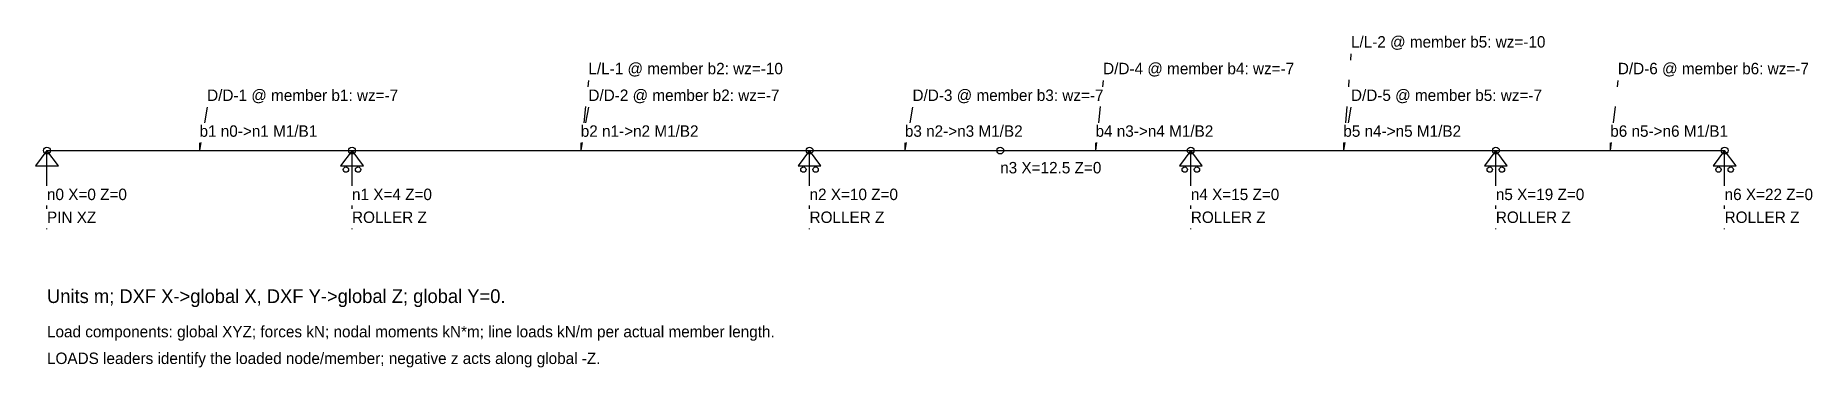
# Model space of a CAD drawing. Header units: metres. Extents: x -0.1 to 23.2, y -2.8 to 1.5.
import ezdxf

# ---------------------------------------------------------------- set-up
doc = ezdxf.new("R2010")
doc.units = ezdxf.units.M
for name, color, linetype in [('DIMENSIONS', 4, 'CONTINUOUS'), ('LOADS', 1, 'CONTINUOUS'), ('STRUCTURE', 7, 'CONTINUOUS'), ('SUPPORTS', 3, 'CONTINUOUS')]:
    doc.layers.add(name, color=color, linetype=linetype)

msp = doc.modelspace()

# ---------------------------------------------------------------- linework, layer by layer
at = {"layer": 'DIMENSIONS'}
for p, q in [((0, -0.465), (0, 0)), ((2, 0.1), (2, 0)), ((4, -0.465), (4, 0)), ((7, 0.1), (7, 0)), ((10, -0.465), (10, 0)), ((11.25, 0.1), (11.25, 0)), ((13.75, 0.1), (13.75, 0)), ((15, -0.465), (15, 0)), ((17, 0.1), (17, 0)), ((19, -0.465), (19, 0)), ((20.5, 0.1), (20.5, 0)), ((22, -0.465), (22, 0)), ((0, -0.73), (0, -0.722)), ((4, -0.73), (4, -0.722)), ((10, -0.73), (10, -0.722)), ((15, -0.73), (15, -0.722)), ((19, -0.73), (19, -0.722)), ((22, -0.73), (22, -0.722))]:
    msp.add_line(p, q, dxfattribs=at)
at = {"layer": 'LOADS'}
for p, q in [((17.1, 1.27), (17.093, 1.185)), ((7.1, 0.92), (7.091, 0.835)), ((13.85, 0.92), (13.841, 0.835)), ((17.073, 0.927), (17.066, 0.835)), ((20.6, 0.92), (20.591, 0.835)), ((2.1, 0.57), (2.064, 0.365)), ((7.063, 0.578), (7.04, 0.365)), ((7.1, 0.57), (7.064, 0.365)), ((11.35, 0.57), (11.314, 0.365)), ((13.813, 0.578), (13.79, 0.365)), ((17.045, 0.578), (17.029, 0.365)), ((17.1, 0.57), (17.064, 0.365)), ((20.563, 0.578), (20.54, 0.365)), ((2.019, 0.107), (2, 0)), ((7.012, 0.107), (7, 0)), ((7.019, 0.107), (7, 0)), ((11.269, 0.107), (11.25, 0)), ((13.762, 0.107), (13.75, 0)), ((17.019, 0.107), (17, 0)), ((17.008, 0.107), (17, 0)), ((20.512, 0.107), (20.5, 0))]:
    msp.add_line(p, q, dxfattribs=at)
at = {"layer": 'STRUCTURE'}
for p, q in [((0, 0), (4, 0)), ((4, 0), (10, 0)), ((10, 0), (12.5, 0)), ((12.5, 0), (15, 0)), ((15, 0), (19, 0)), ((19, 0), (22, 0))]:
    msp.add_line(p, q, dxfattribs=at)
for centre in [(0, 0), (4, 0), (10, 0), (12.5, 0), (15, 0), (19, 0), (22, 0)]:
    msp.add_circle(centre, 0.045, dxfattribs=at)
at = {"layer": 'SUPPORTS'}
for p, q in [((0, 0), (-0.15, -0.2)), ((0.15, -0.2), (0, 0)), ((0, -0.465), (0, 0)), ((4, 0), (3.85, -0.2)), ((4.15, -0.2), (4, 0)), ((4, -0.465), (4, 0)), ((10, 0), (9.85, -0.2)), ((10.15, -0.2), (10, 0)), ((10, -0.465), (10, 0)), ((15, 0), (14.85, -0.2)), ((15.15, -0.2), (15, 0)), ((15, -0.465), (15, 0)), ((19, 0), (18.85, -0.2)), ((19.15, -0.2), (19, 0)), ((19, -0.465), (19, 0)), ((22, 0), (21.85, -0.2)), ((22.15, -0.2), (22, 0)), ((22, -0.465), (22, 0)), ((-0.15, -0.2), (0.15, -0.2)), ((3.85, -0.2), (4.15, -0.2)), ((9.85, -0.2), (10.15, -0.2)), ((14.85, -0.2), (15.15, -0.2)), ((18.85, -0.2), (19.15, -0.2)), ((21.85, -0.2), (22.15, -0.2)), ((0, -0.765), (0, -0.722)), ((4, -0.765), (4, -0.722)), ((10, -0.765), (10, -0.722)), ((15, -0.765), (15, -0.722)), ((19, -0.765), (19, -0.722)), ((22, -0.765), (22, -0.722)), ((0, -1.03), (0, -1.022)), ((4, -1.03), (4, -1.022)), ((10, -1.03), (10, -1.022)), ((15, -1.03), (15, -1.022)), ((19, -1.03), (19, -1.022)), ((22, -1.03), (22, -1.022))]:
    msp.add_line(p, q, dxfattribs=at)
for centre in [(3.92, -0.25), (4.08, -0.25), (9.92, -0.25), (10.08, -0.25), (14.92, -0.25), (15.08, -0.25), (18.92, -0.25), (19.08, -0.25), (21.92, -0.25), (22.08, -0.25)]:
    msp.add_circle(centre, 0.035, dxfattribs=at)

# ---------------------------------------------------------------- texts
at = {"layer": 'DIMENSIONS'}
for s, height, p in [('b1 n0->n1 M1/B1', 0.15, (2, 0.18)), ('b2 n1->n2 M1/B2', 0.15, (7, 0.18)), ('b3 n2->n3 M1/B2', 0.15, (11.25, 0.18)), ('b4 n3->n4 M1/B2', 0.15, (13.75, 0.18)), ('b5 n4->n5 M1/B2', 0.15, (17, 0.18)), ('b6 n5->n6 M1/B1', 0.15, (20.5, 0.18)), ('n3 X=12.5 Z=0', 0.15, (12.5, -0.3)), ('n0 X=0 Z=0', 0.15, (0, -0.65)), ('n1 X=4 Z=0', 0.15, (4, -0.65)), ('n2 X=10 Z=0', 0.15, (10, -0.65)), ('n4 X=15 Z=0', 0.15, (15, -0.65)), ('n5 X=19 Z=0', 0.15, (19, -0.65)), ('n6 X=22 Z=0', 0.15, (22, -0.65)), ('Units m; DXF X->global X, DXF Y->global Z; global Y=0.', 0.18, (0, -2))]:
    msp.add_text(s, height=height, dxfattribs=at).set_placement(p)
at = {"layer": 'LOADS'}
for s, p in [('L/L-2 @ member b5: wz=-10', (17.1, 1.35)), ('L/L-1 @ member b2: wz=-10', (7.1, 1)), ('D/D-4 @ member b4: wz=-7', (13.85, 1)), ('D/D-6 @ member b6: wz=-7', (20.6, 1)), ('D/D-1 @ member b1: wz=-7', (2.1, 0.65)), ('D/D-2 @ member b2: wz=-7', (7.1, 0.65)), ('D/D-3 @ member b3: wz=-7', (11.35, 0.65)), ('D/D-5 @ member b5: wz=-7', (17.1, 0.65)), ('Load components: global XYZ; forces kN; nodal moments kN*m; line loads kN/m per actual member length.', (0, -2.45)), ('LOADS leaders identify the loaded node/member; negative z acts along global -Z.', (0, -2.8))]:
    msp.add_text(s, height=0.15, dxfattribs=at).set_placement(p)
at = {"layer": 'SUPPORTS'}
for s, p in [('PIN XZ', (0, -0.95)), ('ROLLER Z', (4, -0.95)), ('ROLLER Z', (10, -0.95)), ('ROLLER Z', (15, -0.95)), ('ROLLER Z', (19, -0.95)), ('ROLLER Z', (22, -0.95))]:
    msp.add_text(s, height=0.15, dxfattribs=at).set_placement(p)

doc.saveas('drawing.dxf')
